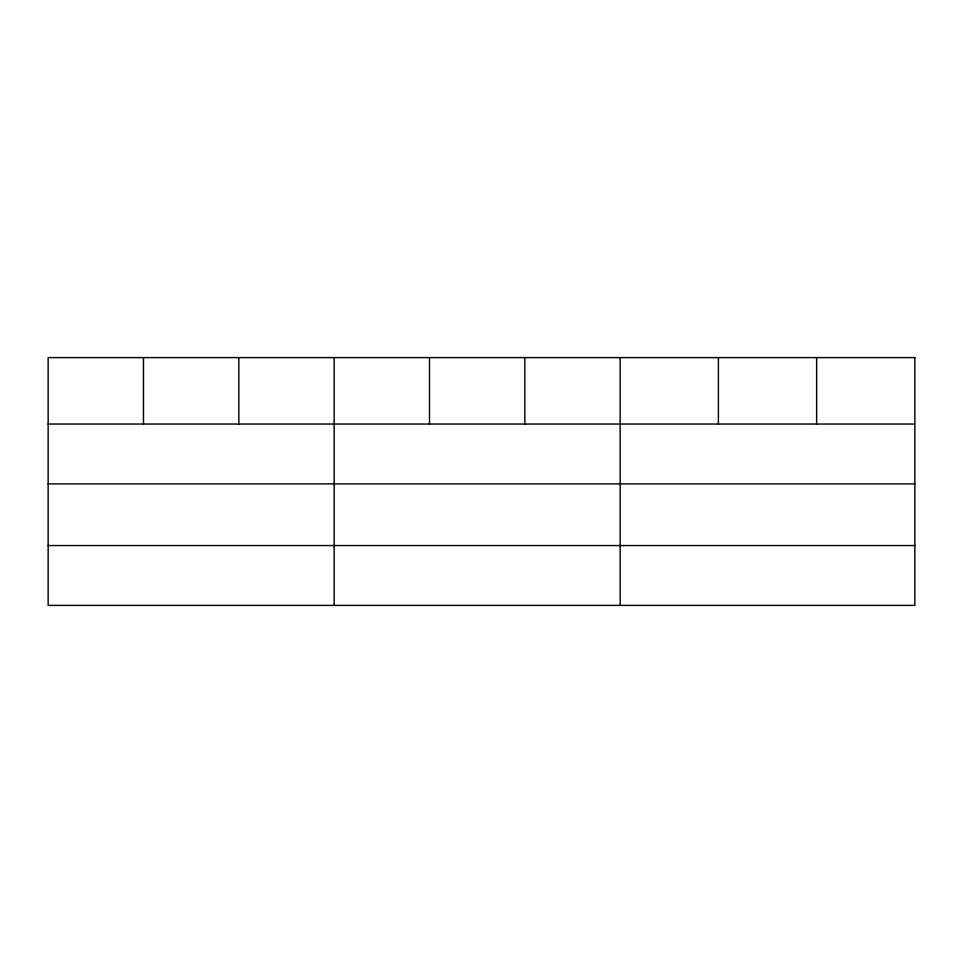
<?xml version="1.0" encoding="UTF-8"?>
<svg xmlns="http://www.w3.org/2000/svg" width="963" height="963" viewBox="0 0 963 963"><rect width="100%" height="100%" fill="white"/><g stroke="black" fill="none" stroke-linecap="round" stroke-linejoin="round"><path stroke-width="1.44" d="M48.15 424.045L914.85 424.045M48.15 483.883L914.85 483.883M48.15 545.552L914.85 545.552M816.624 357.598L816.624 424.045M718.398 357.598L718.398 424.045M620.172 357.598L620.172 605.402M524.835 357.598L524.835 424.045M429.498 357.598L429.498 424.045M334.161 357.598L334.161 605.402M238.824 357.598L238.824 424.045M143.487 357.598L143.487 424.045M914.85 357.598L48.15 357.598L48.15 605.402L914.85 605.402L914.85 357.598"/></g></svg>
